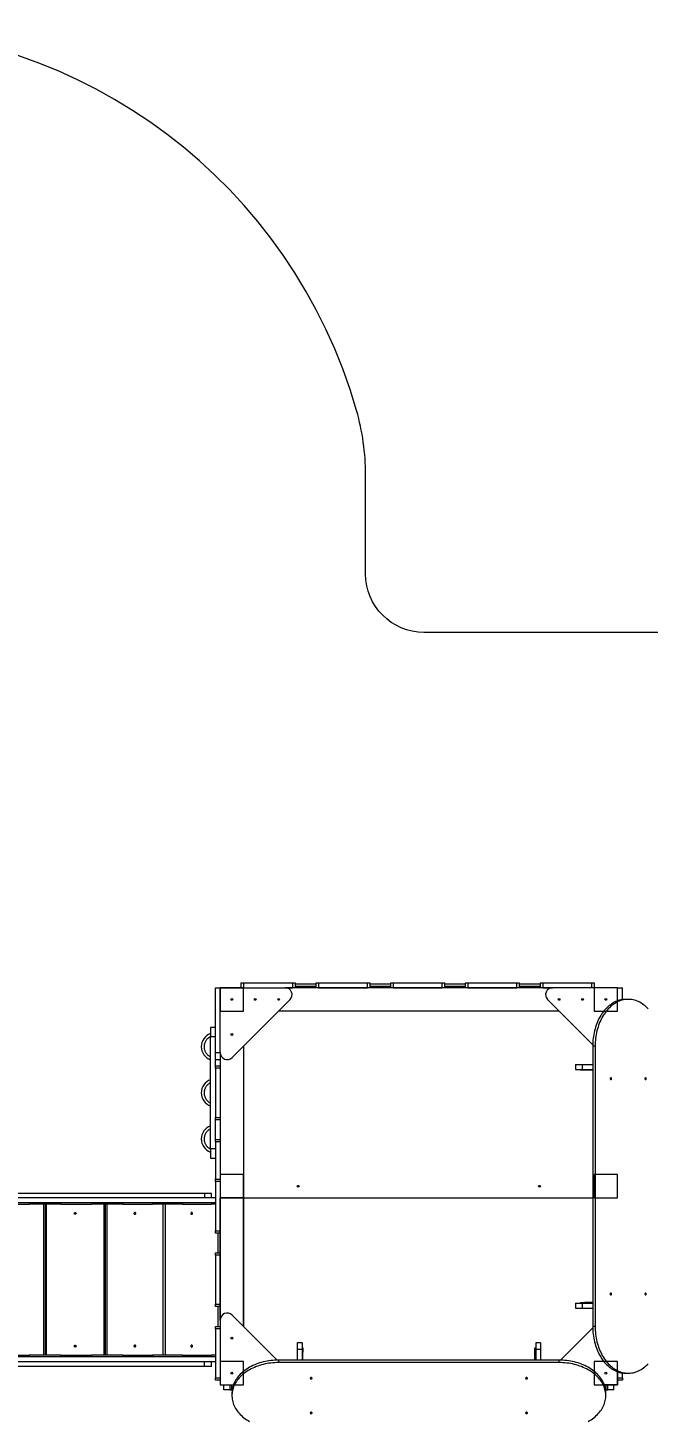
# Model space of a CAD drawing. Header units: millimetres. Extents: x -7720 to 6073, y -7402 to 5433.
# Drawn here: x -401 to 2254, y -530 to 5433 of the extents above; entities that cross this region are included whole.
import ezdxf

# ---------------------------------------------------------------- set-up
doc = ezdxf.new("R2010")
doc.units = ezdxf.units.MM
for name, color, linetype in [('DIKOM_ЗОНА', 80, 'Continuous'), ('DIKOM_ОБЪЕКТ', 7, 'Continuous'), ('DIKOM_РАЗМЕР_ЗОНА', 7, 'Continuous'), ('DIKOM_РАЗМЕР_ОБЪЕКТА', 7, 'Continuous')]:
    doc.layers.add(name, color=color, linetype=linetype)
doc.styles.add('style1', font='arial.ttf', dxfattribs={"width": 0.8})
doc.dimstyles.new('1-50', dxfattribs={"dimtxt": 300, "dimasz": 200, "dimexe": 100, "dimexo": 0, "dimgap": 100, "dimtad": 1, "dimtxsty": 'style1', "dimcen": 200, "dimclrd": 7, "dimclre": 7, "dimclrt": 7, "dimadec": 1, "dimazin": 2, "dimtfac": 1, "dimtmove": 0, "dimatfit": 2, "dimfxl": 0, "dimlwd": 25, "dimlwe": 18, "dimarcsym": 0})

# ---------------------------------------------------------------- blocks, each defined once
blk = doc.blocks.new('*D0')
at = {"layer": 'Defpoints', "color": 0, "transparency": 16777216}
for p in [(-1165, 3934.1), (-6387.8, -4153.4), (1392.5, -4153.4)]:
    blk.add_point(p, dxfattribs=at)
at = {"layer": 'DIKOM_РАЗМЕР_ОБЪЕКТА', "color": 7, "lineweight": 18, "transparency": 16777216}
for p, q in [((-1165, 3934.1), (-6487.8, 3934.1)), ((1392.5, -4153.4), (-6487.8, -4153.4))]:
    blk.add_line(p, q, dxfattribs=at)
at = {"layer": 'DIKOM_РАЗМЕР_ОБЪЕКТА', "color": 7, "lineweight": 25, "transparency": 16777216}
blk.add_line((-6387.8, 3734.1), (-6387.8, -3953.4), dxfattribs=at)
at = {"layer": 'DIKOM_РАЗМЕР_ОБЪЕКТА', "color": 7, "transparency": 16777216}
for points in [[(-6421.2, 3734.1), (-6354.5, 3734.1), (-6387.8, 3934.1)], [(-6421.2, -3953.4), (-6354.5, -3953.4), (-6387.8, -4153.4)]]:
    blk.add_solid(points, dxfattribs=at)
at = {"layer": 'DIKOM_РАЗМЕР_ОБЪЕКТА', "color": 7, "transparency": 16777216, "insert": (-6641, -109.6), "char_height": 300, "attachment_point": 5, "rotation": 90, "style": 'style1'}
blk.add_mtext('8100', dxfattribs=at)
blk = doc.blocks.new('*D1')
at = {"layer": 'Defpoints', "color": 0, "transparency": 16777216}
for p in [(-3938.7, 77.3), (4572.7, -275.2), (4572.7, -6577.9)]:
    blk.add_point(p, dxfattribs=at)
at = {"layer": 'DIKOM_РАЗМЕР_ОБЪЕКТА', "color": 7, "lineweight": 18, "transparency": 16777216}
for p, q in [((-3938.7, 77.3), (-3938.7, -6677.9)), ((4572.7, -275.2), (4572.7, -6677.9))]:
    blk.add_line(p, q, dxfattribs=at)
at = {"layer": 'DIKOM_РАЗМЕР_ОБЪЕКТА', "color": 7, "lineweight": 25, "transparency": 16777216}
blk.add_line((-3738.7, -6577.9), (4372.7, -6577.9), dxfattribs=at)
at = {"layer": 'DIKOM_РАЗМЕР_ОБЪЕКТА', "color": 7, "transparency": 16777216}
for points in [[(-3738.7, -6544.6), (-3738.7, -6611.2), (-3938.7, -6577.9)], [(4372.7, -6544.6), (4372.7, -6611.2), (4572.7, -6577.9)]]:
    blk.add_solid(points, dxfattribs=at)
at = {"layer": 'DIKOM_РАЗМЕР_ОБЪЕКТА', "color": 7, "transparency": 16777216, "insert": (317, -6324.7), "char_height": 300, "attachment_point": 5, "style": 'style1'}
blk.add_mtext('8500', dxfattribs=at)
blk = doc.blocks.new('*D2')
at = {"layer": 'Defpoints', "color": 0, "transparency": 16777216}
for p in [(-2365.2, 5433), (-7269.6, -6016.1), (1801, -6016.1)]:
    blk.add_point(p, dxfattribs=at)
at = {"layer": 'DIKOM_РАЗМЕР_ЗОНА', "color": 7, "lineweight": 18, "transparency": 16777216}
for p, q in [((-2365.2, 5433), (-7369.6, 5433)), ((1801, -6016.1), (-7369.6, -6016.1))]:
    blk.add_line(p, q, dxfattribs=at)
at = {"layer": 'DIKOM_РАЗМЕР_ЗОНА', "color": 7, "lineweight": 25, "transparency": 16777216}
blk.add_line((-7269.6, 5233), (-7269.6, -5816.1), dxfattribs=at)
at = {"layer": 'DIKOM_РАЗМЕР_ЗОНА', "color": 7, "transparency": 16777216}
for points in [[(-7302.9, 5233), (-7236.2, 5233), (-7269.6, 5433)], [(-7302.9, -5816.1), (-7236.2, -5816.1), (-7269.6, -6016.1)]]:
    blk.add_solid(points, dxfattribs=at)
at = {"layer": 'DIKOM_РАЗМЕР_ЗОНА', "color": 7, "transparency": 16777216, "insert": (-7522.7, -291.5), "char_height": 300, "attachment_point": 5, "rotation": 90, "style": 'style1'}
blk.add_mtext('11500', dxfattribs=at)
blk = doc.blocks.new('*D3')
at = {"layer": 'Defpoints', "color": 0, "transparency": 16777216}
for p in [(-5938.7, -432.4), (6072.7, -1006.9), (6072.7, -7302.4)]:
    blk.add_point(p, dxfattribs=at)
at = {"layer": 'DIKOM_РАЗМЕР_ЗОНА', "color": 7, "lineweight": 18, "transparency": 16777216}
for p, q in [((-5938.7, -432.4), (-5938.7, -7402.4)), ((6072.7, -1006.9), (6072.7, -7402.4))]:
    blk.add_line(p, q, dxfattribs=at)
at = {"layer": 'DIKOM_РАЗМЕР_ЗОНА', "color": 7, "lineweight": 25, "transparency": 16777216}
blk.add_line((-5738.7, -7302.4), (5872.7, -7302.4), dxfattribs=at)
at = {"layer": 'DIKOM_РАЗМЕР_ЗОНА', "color": 7, "transparency": 16777216}
for points in [[(-5738.7, -7269.1), (-5738.7, -7335.8), (-5938.7, -7302.4)], [(5872.7, -7269.1), (5872.7, -7335.8), (6072.7, -7302.4)]]:
    blk.add_solid(points, dxfattribs=at)
at = {"layer": 'DIKOM_РАЗМЕР_ЗОНА', "color": 7, "transparency": 16777216, "insert": (67, -7049.3), "char_height": 300, "attachment_point": 5, "style": 'style1'}
blk.add_mtext('12000', dxfattribs=at)

msp = doc.modelspace()

# ---------------------------------------------------------------- linework, layer by layer
at = {"layer": 'DIKOM_ЗОНА', "color": 3, "lineweight": 15}
msp.add_lwpolyline([(-1529.395, -3111.691), (1082.178, -5723.265, 0.42106898), (2512.708, -5706.563), (5657.811, -2411.052, 0.19285113), (6072.676, -1375.444), (6072.676, 424.789, 0.41421356), (4572.676, 1924.789), (3708.836, 1924.789, -0.35251309), (3464.6, 2121.416, 0.35251309), (2564.834, 2845.789), (1294.788, 2845.789, -0.41421356), (1044.788, 3095.789), (1044.788, 3520.43, 0.06968355), (1006.316, 3795.137, 0.33486452), (-1165.044, 5433.022)], format="xyb", dxfattribs=at)
at = {"layer": 'DIKOM_ОБЪЕКТ', "color": 7, "linetype": 'Continuous', "lineweight": 15}
for p, q in [((401.848, 1047.216), (401.848, 1324.789)), ((401.848, 1324.789), (422.848, 1324.789)), ((422.848, 1047.216), (422.848, 1324.789)), ((422.848, 1324.789), (700.422, 1324.789)), ((422.848, 1324.789), (422.848, 1224.789)), ((522.848, 1324.789), (422.848, 1324.789)), ((512.848, 1324.789), (512.848, 1345.789)), ((512.848, 1345.789), (522.848, 1345.789)), ((522.848, 1345.789), (522.848, 1324.789)), ((522.848, 1345.789), (732.848, 1345.789)), ((522.848, 1224.789), (522.848, 1324.789)), ((700.422, 1324.789), (732.848, 1324.789)), ((1845.275, 1324.789), (700.422, 1324.789)), ((732.848, 1324.789), (732.848, 1345.789)), ((732.848, 1345.789), (742.848, 1345.789)), ((742.848, 1345.789), (742.848, 1324.789)), ((742.848, 1341.369), (832.848, 1341.369)), ((832.848, 1329.419), (742.848, 1329.419)), ((742.848, 1325.032), (832.848, 1325.032)), ((832.848, 1324.789), (832.848, 1345.789)), ((832.848, 1345.789), (842.848, 1345.789)), ((842.848, 1345.789), (842.848, 1324.789)), ((842.848, 1345.789), (1052.848, 1345.789)), ((842.848, 1324.789), (1052.848, 1324.789)), ((1052.848, 1324.789), (1052.848, 1345.789)), ((1052.848, 1345.789), (1062.848, 1345.789)), ((1062.848, 1345.789), (1062.848, 1324.789)), ((1062.848, 1341.369), (1152.848, 1341.369)), ((1152.848, 1329.419), (1062.848, 1329.419)), ((1062.848, 1325.032), (1152.848, 1325.032)), ((1152.848, 1324.789), (1152.848, 1345.789)), ((1152.848, 1345.789), (1162.848, 1345.789)), ((1162.848, 1345.789), (1162.848, 1324.789)), ((1162.848, 1345.789), (1372.848, 1345.789)), ((1162.848, 1324.789), (1372.848, 1324.789)), ((1372.848, 1324.789), (1372.848, 1345.789)), ((1372.848, 1345.789), (1382.848, 1345.789)), ((1382.848, 1345.789), (1382.848, 1324.789)), ((1382.848, 1341.369), (1472.848, 1341.369)), ((1472.848, 1329.419), (1382.848, 1329.419)), ((1382.848, 1325.032), (1472.848, 1325.032)), ((1472.848, 1324.789), (1472.848, 1345.789)), ((1472.848, 1345.789), (1482.848, 1345.789)), ((1482.848, 1345.789), (1482.848, 1324.789)), ((1482.848, 1345.789), (1692.848, 1345.789)), ((1482.848, 1324.789), (1692.848, 1324.789)), ((1692.848, 1324.789), (1692.848, 1345.789)), ((1692.848, 1345.789), (1702.848, 1345.789)), ((1702.848, 1345.789), (1702.848, 1324.789)), ((1702.848, 1341.369), (1792.848, 1341.369)), ((1792.848, 1329.419), (1702.848, 1329.419)), ((1702.848, 1325.032), (1792.848, 1325.032)), ((1792.848, 1324.789), (1792.848, 1345.789)), ((1792.848, 1345.789), (1802.848, 1345.789)), ((1802.848, 1345.789), (1802.848, 1324.789)), ((1802.848, 1345.789), (2012.848, 1345.789)), ((1802.848, 1324.789), (1845.275, 1324.789)), ((2122.848, 1324.789), (1845.275, 1324.789)), ((2012.848, 1324.789), (2012.848, 1345.789)), ((2012.848, 1345.789), (2022.848, 1345.789)), ((2022.848, 1345.789), (2022.848, 1324.789)), ((2122.848, 1324.789), (2022.848, 1324.789)), ((2022.848, 1324.789), (2022.848, 1224.789)), ((2122.848, 1268.439), (2122.848, 1324.789)), ((2122.848, 1324.789), (2143.848, 1324.789)), ((2122.848, 1224.789), (2122.848, 1324.789)), ((2143.848, 1273.756), (2143.848, 1324.789)), ((721.635, 1273.576), (474.061, 1026.003)), ((1824.061, 1273.576), (2016.846, 1080.792)), ((2168.81, 1274.789), (2158.203, 1274.789)), ((422.848, 1224.789), (522.848, 1224.789)), ((1872.848, 1224.789), (672.848, 1224.789)), ((2022.848, 1224.789), (2122.848, 1224.789)), ((401.848, 1154.789), (380.848, 1154.789)), ((380.848, 1154.789), (380.848, 1114.79)), ((401.848, 1154.789), (389.848, 1154.789)), ((401.848, 1114.79), (380.848, 1114.79)), ((380.848, 634.789), (380.848, 1114.79)), ((522.848, 1074.789), (522.848, -125.211)), ((2027.389, 1074.789), (2016.782, 1074.789)), ((2016.782, 1074.789), (2016.782, -125.211)), ((2027.389, 1074.789), (2027.389, -125.211)), ((401.848, 1047.216), (422.848, 1047.216)), ((401.848, 1017.216), (401.848, 1047.216)), ((401.848, 1017.216), (422.848, 1017.216)), ((401.848, 989.79), (401.848, 1017.216)), ((422.848, 1047.216), (422.848, -97.637)), ((401.848, 979.789), (401.848, 989.79)), ((401.848, 989.79), (422.848, 989.79)), ((422.848, 979.789), (401.848, 979.789)), ((401.848, 979.789), (401.848, 769.789)), ((1942.848, 995.789), (1942.848, 974.789)), ((1942.848, 995.789), (1972.137, 995.789)), ((1942.848, 974.789), (1972.137, 974.789)), ((1964.848, 971.79), (1964.848, 974.789)), ((1982.848, 971.79), (1964.848, 971.79)), ((1972.137, 995.789), (1972.137, 974.789)), ((1972.137, 995.789), (2016.782, 995.789)), ((1972.137, 974.789), (2016.782, 974.789)), ((1982.848, 974.789), (1982.848, 971.79)), ((2016.782, 971.79), (1982.848, 971.79)), ((401.848, 769.789), (422.848, 769.789)), ((401.848, 759.79), (401.848, 769.789)), ((401.848, 674.789), (401.848, 759.79)), ((422.848, 759.79), (401.848, 759.79)), ((401.848, 664.789), (401.848, 674.789)), ((401.848, 674.789), (422.848, 674.789)), ((422.848, 664.789), (401.848, 664.789)), ((401.848, 664.789), (401.848, 504.789)), ((401.848, 634.789), (380.848, 634.789)), ((380.848, 634.789), (380.848, 594.789)), ((380.848, 594.789), (401.848, 594.789)), ((389.848, 594.789), (401.848, 594.789)), ((401.848, 504.789), (422.848, 504.789)), ((401.848, 494.789), (401.848, 504.789)), ((401.848, 494.789), (401.848, 284.789)), ((422.848, 494.789), (401.848, 494.789)), ((422.848, 524.789), (422.848, 424.789)), ((522.848, 524.789), (422.848, 524.789)), ((422.848, 494.789), (422.848, 284.789)), ((522.848, 424.789), (522.848, 524.789)), ((2122.848, 524.789), (2022.848, 524.789)), ((2022.848, 524.789), (2022.848, 424.789)), ((2122.848, 424.789), (2122.848, 524.789)), ((401.848, 424.789), (-1056.152, 424.789)), ((-1009.138, 445.789), (354.834, 445.789)), ((354.834, 445.789), (354.834, 424.789)), ((354.834, 445.789), (385.003, 445.789)), ((385.003, 424.789), (385.003, 445.789)), ((422.848, -97.637), (422.848, 424.789)), ((522.848, 424.789), (422.848, 424.789)), ((422.848, 424.789), (522.848, 424.789)), ((522.848, -125.211), (522.848, 424.789)), ((522.848, 424.789), (2016.782, 424.789)), ((2022.848, 424.789), (2122.848, 424.789)), ((401.848, 403.789), (-1056.152, 403.789)), ((-526.503, 397.789), (-395.69, 397.789)), ((-395.69, 403.789), (-395.69, 397.789)), ((-259.112, 397.789), (-395.69, 397.789)), ((-332.524, -248.211), (-332.524, 397.789)), ((-330.121, -248.211), (-330.121, 397.789)), ((-324.695, 397.789), (-324.695, -248.211)), ((-322.323, 397.789), (-322.323, -248.211)), ((-259.112, 403.789), (-259.112, 397.789)), ((-259.112, 397.789), (-128.295, 397.789)), ((-128.295, 403.789), (-128.295, 397.789)), ((6.151, 397.789), (-128.295, 397.789)), ((-73.289, -248.211), (-73.289, 397.789)), ((-70.339, 397.789), (-70.339, -248.211)), ((-63.265, 397.789), (-63.265, -248.211)), ((6.151, 403.789), (6.151, 397.789)), ((6.151, 397.789), (132.879, 397.789)), ((132.879, 403.789), (132.879, 397.789)), ((260.986, 397.789), (132.879, 397.789)), ((178.003, -248.211), (178.003, 397.789)), ((187.537, 397.789), (187.537, -248.211)), ((260.986, 403.789), (260.986, 397.789)), ((260.986, 397.789), (384.909, 397.789)), ((384.909, 403.789), (384.909, 397.789)), ((401.848, 397.789), (384.909, 397.789)), ((401.848, 284.789), (422.848, 284.789)), ((401.848, 274.789), (401.848, 284.789)), ((422.848, 274.789), (401.848, 274.789)), ((413.491, 189.789), (413.491, 274.789)), ((401.848, 189.789), (422.848, 189.789)), ((401.848, 179.789), (401.848, 189.789)), ((422.848, 179.789), (401.848, 179.789)), ((401.848, 179.789), (401.848, -30.211)), ((422.848, 179.789), (422.848, -30.211)), ((401.848, -30.211), (422.848, -30.211)), ((401.848, -40.211), (401.848, -30.211)), ((422.848, -40.211), (401.848, -40.211)), ((413.491, -125.211), (413.491, -40.211)), ((1942.848, -25.211), (1942.848, -46.211)), ((1942.848, -25.211), (1972.137, -25.211)), ((1942.848, -46.211), (1972.137, -46.211)), ((1964.848, -22.211), (1964.848, -25.211)), ((1964.848, -22.211), (1982.848, -22.211)), ((1972.137, -25.211), (1972.137, -46.211)), ((1972.137, -25.211), (2016.782, -25.211)), ((1972.137, -46.211), (2016.782, -46.211)), ((1982.848, -22.211), (1982.848, -25.211)), ((2016.782, -22.211), (1982.848, -22.211)), ((422.848, -97.637), (422.848, -375.211)), ((666.846, -269.208), (474.061, -76.424)), ((401.848, -125.211), (422.848, -125.211)), ((401.848, -135.211), (401.848, -125.211)), ((401.848, -135.211), (401.848, -345.211)), ((422.848, -135.211), (401.848, -135.211)), ((1878.85, -269.208), (2016.846, -131.213)), ((2027.389, -125.211), (2016.782, -125.211)), ((772.848, -195.211), (751.848, -195.211)), ((751.848, -195.211), (751.848, -224.5)), ((772.848, -224.5), (751.848, -224.5)), ((751.848, -224.5), (751.848, -269.145)), ((772.848, -195.211), (772.848, -224.5)), ((775.848, -217.211), (772.848, -217.211)), ((772.848, -224.5), (772.848, -269.145)), ((775.848, -235.211), (772.848, -235.211)), ((775.848, -217.211), (775.848, -235.211)), ((775.848, -269.145), (775.848, -235.211)), ((1769.848, -235.211), (1769.848, -217.211)), ((1769.848, -217.211), (1772.848, -217.211)), ((1772.848, -235.211), (1769.848, -235.211)), ((1769.848, -269.145), (1769.848, -235.211)), ((1793.848, -195.211), (1772.848, -195.211)), ((1772.848, -195.211), (1772.848, -224.5)), ((1793.848, -224.5), (1772.848, -224.5)), ((1772.848, -224.5), (1772.848, -269.145)), ((1793.848, -195.211), (1793.848, -224.5)), ((1793.848, -224.5), (1793.848, -269.145)), ((-1056.152, -254.211), (401.848, -254.211)), ((-1056.152, -275.211), (401.848, -275.211)), ((354.834, -296.211), (-1009.138, -296.211)), ((-526.503, -248.211), (-395.69, -248.211)), ((-259.112, -248.211), (-395.69, -248.211)), ((-395.69, -248.211), (-395.69, -254.211)), ((-259.112, -248.211), (-128.295, -248.211)), ((-259.112, -248.211), (-259.112, -254.211)), ((6.151, -248.211), (-128.295, -248.211)), ((-128.295, -248.211), (-128.295, -254.211)), ((6.151, -248.211), (132.879, -248.211)), ((6.151, -248.211), (6.151, -254.211)), ((260.986, -248.211), (132.879, -248.211)), ((132.879, -248.211), (132.879, -254.211)), ((260.986, -248.211), (384.909, -248.211)), ((260.986, -248.211), (260.986, -254.211)), ((354.834, -296.211), (354.834, -275.211)), ((385.003, -296.211), (354.834, -296.211)), ((401.848, -248.211), (384.909, -248.211)), ((384.909, -248.211), (384.909, -254.211)), ((385.003, -296.211), (385.003, -275.211)), ((422.848, -275.211), (422.848, -375.211)), ((522.848, -275.211), (422.848, -275.211)), ((522.848, -375.211), (522.848, -275.211)), ((672.848, -279.751), (672.848, -269.145)), ((1872.848, -269.145), (672.848, -269.145)), ((1872.848, -279.751), (672.848, -279.751)), ((1872.848, -279.751), (1872.848, -269.145)), ((2122.848, -275.211), (2022.848, -275.211)), ((2022.848, -275.211), (2022.848, -375.211)), ((2122.848, -375.211), (2122.848, -275.211)), ((401.848, -345.211), (422.848, -345.211)), ((401.848, -355.211), (401.848, -345.211)), ((422.848, -355.211), (401.848, -355.211)), ((2122.848, -318.86), (2122.848, -375.211)), ((2122.848, -345.211), (2143.848, -345.211)), ((2143.848, -355.211), (2122.848, -355.211)), ((2143.848, -345.211), (2143.848, -324.177)), ((2143.848, -345.211), (2143.848, -355.211)), ((2158.203, -325.211), (2168.81, -325.211)), ((422.848, -375.211), (479.199, -375.211)), ((422.848, -375.211), (522.848, -375.211)), ((438.848, -396.211), (438.848, -375.211)), ((464.748, -396.211), (438.848, -396.211)), ((464.748, -396.211), (464.748, -375.211)), ((464.748, -396.211), (471.81, -396.211)), ((471.81, -396.211), (471.81, -375.211)), ((471.81, -396.211), (473.881, -396.211)), ((472.848, -410.566), (472.848, -421.172)), ((2022.848, -375.211), (2122.848, -375.211)), ((2122.848, -375.211), (2066.497, -375.211)), ((2073.886, -396.211), (2071.815, -396.211)), ((2072.848, -421.172), (2072.848, -410.566)), ((2073.886, -396.211), (2073.886, -375.211)), ((2073.886, -396.211), (2080.948, -396.211)), ((2080.948, -396.211), (2080.948, -375.211)), ((2106.848, -396.211), (2080.948, -396.211)), ((2106.848, -396.211), (2106.848, -375.211))]:
    msp.add_line(p, q, dxfattribs=at)
at = {"layer": 'DIKOM_ОБЪЕКТ', "color": 7, "linetype": 'Continuous', "lineweight": 15, "flags": 128}
for points in [[(2158.203, 1274.789), (2155.242, 1274.746), (2149.324, 1274.395), (2143.421, 1273.694), (2137.544, 1272.644), (2131.704, 1271.247), (2125.91, 1269.505), (2120.172, 1267.422), (2114.502, 1265.001), (2108.908, 1262.246), (2103.401, 1259.162), (2097.989, 1255.755), (2092.684, 1252.03), (2087.493, 1247.995), (2082.426, 1243.655), (2077.492, 1239.019), (2072.7, 1234.095), (2068.058, 1228.892), (2063.574, 1223.418), (2059.256, 1217.684), (2055.112, 1211.699), (2051.148, 1205.474), (2047.373, 1199.019), (2043.791, 1192.346), (2040.411, 1185.468), (2037.237, 1178.395), (2034.275, 1171.14), (2031.531, 1163.716), (2029.009, 1156.137), (2026.713, 1148.414), (2024.649, 1140.563), (2022.818, 1132.596), (2021.225, 1124.527), (2019.873, 1116.372), (2018.763, 1108.143), (2017.897, 1099.856), (2017.278, 1091.525), (2016.906, 1083.165), (2016.782, 1074.789)], [(2254.313, 1234.095), (2249.521, 1239.019), (2244.587, 1243.655), (2239.521, 1247.995), (2234.33, 1252.03), (2229.024, 1255.755), (2223.613, 1259.162), (2218.106, 1262.246), (2212.512, 1265.001), (2206.841, 1267.422), (2201.104, 1269.505), (2195.31, 1271.247), (2189.469, 1272.644), (2183.593, 1273.694), (2177.69, 1274.395), (2171.772, 1274.746), (2165.848, 1274.746), (2159.93, 1274.395), (2154.028, 1273.694), (2148.151, 1272.644), (2142.31, 1271.247), (2136.516, 1269.505), (2130.779, 1267.422), (2125.108, 1265.001), (2119.515, 1262.246), (2114.007, 1259.162), (2108.596, 1255.755), (2103.29, 1252.03), (2098.099, 1247.995), (2093.033, 1243.655), (2088.099, 1239.019), (2083.307, 1234.095), (2078.665, 1228.892), (2074.181, 1223.418), (2069.863, 1217.684), (2065.718, 1211.699), (2061.755, 1205.474), (2057.979, 1199.019), (2054.398, 1192.346), (2051.017, 1185.468), (2047.843, 1178.395), (2044.882, 1171.14), (2042.137, 1163.716), (2039.615, 1156.137), (2037.32, 1148.414), (2035.255, 1140.563), (2033.425, 1132.596), (2031.832, 1124.527), (2030.479, 1116.372), (2029.369, 1108.143), (2028.504, 1099.856), (2027.885, 1091.525), (2027.513, 1083.165), (2027.389, 1074.789)], [(2091.735, 935.79), (2091.861, 934.61), (2092.227, 933.536), (2092.8, 932.662), (2093.531, 932.066), (2094.352, 931.801), (2095.193, 931.89), (2095.978, 932.325), (2096.637, 933.069), (2097.112, 934.054), (2097.361, 935.193), (2097.361, 936.386), (2097.112, 937.525), (2096.637, 938.51), (2095.978, 939.254), (2095.193, 939.689), (2094.352, 939.778), (2093.531, 939.513), (2092.8, 938.917), (2092.227, 938.043), (2091.861, 936.968), (2091.735, 935.79)], [(2240.228, 935.79), (2240.354, 934.61), (2240.719, 933.536), (2241.293, 932.662), (2242.023, 932.066), (2242.845, 931.801), (2243.686, 931.89), (2244.471, 932.325), (2245.13, 933.069), (2245.605, 934.054), (2245.853, 935.193), (2245.853, 936.386), (2245.605, 937.525), (2245.13, 938.51), (2244.471, 939.254), (2243.686, 939.689), (2242.845, 939.778), (2242.023, 939.513), (2241.293, 938.917), (2240.719, 938.043), (2240.354, 936.968), (2240.228, 935.79)], [(57.369, 362.789), (56.231, 362.612), (55.194, 362.094), (54.351, 361.283), (53.776, 360.251), (53.52, 359.088), (53.606, 357.899), (54.026, 356.789), (54.743, 355.857), (55.694, 355.186), (56.794, 354.834), (57.944, 354.834), (59.044, 355.186), (59.995, 355.857), (60.712, 356.789), (61.133, 357.899), (61.219, 359.088), (60.962, 360.251), (60.387, 361.283), (59.544, 362.094), (58.507, 362.612), (57.369, 362.789)], [(300.514, 362.789), (299.449, 362.612), (298.478, 362.094), (297.688, 361.283), (297.149, 360.251), (296.909, 359.088), (296.99, 357.899), (297.383, 356.789), (298.055, 355.857), (298.946, 355.186), (299.975, 354.834), (301.053, 354.834), (302.083, 355.186), (302.973, 355.857), (303.645, 356.789), (304.039, 357.899), (304.119, 359.088), (303.88, 360.251), (303.341, 361.283), (302.551, 362.094), (301.58, 362.612), (300.514, 362.789)], [(2091.735, 13.789), (2091.861, 12.61), (2092.227, 11.536), (2092.8, 10.662), (2093.531, 10.066), (2094.352, 9.801), (2095.193, 9.89), (2095.978, 10.325), (2096.637, 11.069), (2097.112, 12.054), (2097.361, 13.193), (2097.361, 14.386), (2097.112, 15.525), (2096.637, 16.51), (2095.978, 17.254), (2095.193, 17.689), (2094.352, 17.778), (2093.531, 17.513), (2092.8, 16.917), (2092.227, 16.043), (2091.861, 14.968), (2091.735, 13.789)], [(2240.228, 13.789), (2240.354, 12.61), (2240.719, 11.536), (2241.293, 10.662), (2242.023, 10.066), (2242.845, 9.801), (2243.686, 9.89), (2244.471, 10.325), (2245.13, 11.069), (2245.605, 12.054), (2245.853, 13.193), (2245.853, 14.386), (2245.605, 15.525), (2245.13, 16.51), (2244.471, 17.254), (2243.686, 17.689), (2242.845, 17.778), (2242.023, 17.513), (2241.293, 16.917), (2240.719, 16.043), (2240.354, 14.968), (2240.228, 13.789)], [(2016.782, -125.211), (2016.906, -133.586), (2017.278, -141.946), (2017.897, -150.277), (2018.763, -158.564), (2019.873, -166.793), (2021.225, -174.949), (2022.818, -183.017), (2024.649, -190.984), (2026.713, -198.835), (2029.009, -206.558), (2031.531, -214.138), (2034.275, -221.561), (2037.237, -228.816), (2040.411, -235.889), (2043.791, -242.768), (2047.373, -249.44), (2051.148, -255.895), (2055.112, -262.12), (2059.256, -268.105), (2063.574, -273.839), (2068.058, -279.313), (2072.7, -284.517), (2077.492, -289.44), (2082.426, -294.076), (2087.493, -298.416), (2092.684, -302.451), (2097.989, -306.176), (2103.401, -309.583), (2108.908, -312.667), (2114.502, -315.422), (2120.172, -317.843), (2125.91, -319.926), (2131.704, -321.668), (2137.544, -323.065), (2143.421, -324.115), (2149.324, -324.816), (2155.242, -325.167), (2158.203, -325.211)], [(2027.389, -125.211), (2027.513, -133.586), (2027.885, -141.946), (2028.504, -150.277), (2029.369, -158.564), (2030.479, -166.793), (2031.832, -174.949), (2033.425, -183.017), (2035.255, -190.984), (2037.32, -198.835), (2039.615, -206.558), (2042.137, -214.138), (2044.882, -221.561), (2047.843, -228.816), (2051.017, -235.889), (2054.398, -242.768), (2057.979, -249.44), (2061.755, -255.895), (2065.718, -262.12), (2069.863, -268.105), (2074.181, -273.839), (2078.665, -279.313), (2083.307, -284.517), (2088.099, -289.44), (2093.033, -294.076), (2098.099, -298.416), (2103.29, -302.451), (2108.596, -306.176), (2114.007, -309.583), (2119.515, -312.667), (2125.108, -315.422), (2130.779, -317.843), (2136.516, -319.926), (2142.31, -321.668), (2148.151, -323.065), (2154.028, -324.115), (2159.93, -324.816), (2165.848, -325.167), (2171.772, -325.167), (2177.69, -324.816), (2183.593, -324.115), (2189.469, -323.065), (2195.31, -321.668), (2201.104, -319.926), (2206.841, -317.843), (2212.512, -315.422), (2218.106, -312.667), (2223.613, -309.583), (2229.024, -306.176), (2234.33, -302.451), (2239.521, -298.416), (2244.587, -294.076), (2249.521, -289.44), (2254.313, -284.517)], [(57.369, -205.211), (56.231, -205.388), (55.194, -205.906), (54.351, -206.717), (53.776, -207.749), (53.52, -208.912), (53.606, -210.101), (54.026, -211.211), (54.743, -212.143), (55.694, -212.814), (56.794, -213.166), (57.944, -213.166), (59.044, -212.814), (59.995, -212.143), (60.712, -211.211), (61.133, -210.101), (61.219, -208.912), (60.962, -207.749), (60.387, -206.717), (59.544, -205.906), (58.507, -205.388), (57.369, -205.211)], [(300.514, -205.211), (299.449, -205.388), (298.478, -205.906), (297.688, -206.717), (297.149, -207.749), (296.909, -208.912), (296.99, -210.101), (297.383, -211.211), (298.055, -212.143), (298.946, -212.814), (299.975, -213.166), (301.053, -213.166), (302.083, -212.814), (302.973, -212.143), (303.645, -211.211), (304.039, -210.101), (304.119, -208.912), (303.88, -207.749), (303.341, -206.717), (302.551, -205.906), (301.58, -205.388), (300.514, -205.211)], [(672.848, -269.145), (664.473, -269.269), (656.113, -269.64), (647.782, -270.26), (639.494, -271.125), (631.266, -272.235), (623.11, -273.588), (615.042, -275.18), (607.075, -277.011), (599.223, -279.076), (591.501, -281.371), (583.921, -283.893), (576.497, -286.637), (569.243, -289.599), (562.17, -292.773), (555.291, -296.154), (548.619, -299.735), (542.164, -303.511), (535.939, -307.474), (529.954, -311.619), (524.219, -315.937), (518.745, -320.421), (513.542, -325.063), (508.618, -329.855), (503.983, -334.789), (499.643, -339.855), (495.607, -345.046), (491.883, -350.352), (488.476, -355.763), (485.392, -361.27), (482.637, -366.864), (480.216, -372.535), (478.132, -378.272), (476.391, -384.066), (474.994, -389.907), (473.944, -395.783), (473.243, -401.686), (472.892, -407.604), (472.848, -410.566)], [(672.848, -279.751), (664.473, -279.875), (656.113, -280.247), (647.782, -280.866), (639.494, -281.732), (631.266, -282.842), (623.11, -284.194), (615.042, -285.787), (607.075, -287.617), (599.223, -289.682), (591.501, -291.978), (583.921, -294.5), (576.497, -297.244), (569.243, -300.206), (562.17, -303.38), (555.291, -306.76), (548.619, -310.341), (542.164, -314.117), (535.939, -318.081), (529.954, -322.225), (524.219, -326.543), (518.745, -331.027), (513.542, -335.669), (508.618, -340.461), (503.983, -345.395), (499.643, -350.462), (495.607, -355.653), (491.883, -360.958), (488.476, -366.369), (485.392, -371.877), (482.637, -377.471), (480.216, -383.141), (478.132, -388.879), (476.391, -394.673), (474.994, -400.513), (473.944, -406.39), (473.243, -412.293), (472.892, -418.211), (472.892, -424.134), (473.243, -430.052), (473.944, -435.955), (474.994, -441.832), (476.391, -447.672), (478.132, -453.466), (480.216, -459.203), (482.637, -464.874), (485.392, -470.468), (488.476, -475.975), (491.883, -481.387), (495.607, -486.692), (499.643, -491.883), (503.983, -496.95), (508.618, -501.884), (513.542, -506.676), (518.745, -511.318), (524.219, -515.802), (529.954, -520.12), (535.939, -524.264), (542.164, -528.228), (548.619, -532.003)], [(2072.848, -410.566), (2072.804, -407.604), (2072.453, -401.686), (2071.753, -395.783), (2070.703, -389.907), (2069.306, -384.066), (2067.564, -378.272), (2065.481, -372.535), (2063.059, -366.864), (2060.304, -361.27), (2057.221, -355.763), (2053.814, -350.352), (2050.089, -345.046), (2046.053, -339.855), (2041.714, -334.789), (2037.078, -329.855), (2032.154, -325.063), (2026.951, -320.421), (2021.477, -315.937), (2015.743, -311.619), (2009.758, -307.474), (2003.532, -303.511), (1997.078, -299.735), (1990.405, -296.154), (1983.526, -292.773), (1976.454, -289.599), (1969.199, -286.637), (1961.775, -283.893), (1954.195, -281.371), (1946.473, -279.076), (1938.621, -277.011), (1930.654, -275.18), (1922.586, -273.588), (1914.43, -272.235), (1906.202, -271.125), (1897.915, -270.26), (1889.584, -269.64), (1881.223, -269.269), (1872.848, -269.145)], [(1997.078, -532.003), (2003.532, -528.228), (2009.758, -524.264), (2015.743, -520.12), (2021.477, -515.802), (2026.951, -511.318), (2032.154, -506.676), (2037.078, -501.884), (2041.714, -496.95), (2046.053, -491.883), (2050.089, -486.692), (2053.814, -481.387), (2057.221, -475.975), (2060.304, -470.468), (2063.059, -464.874), (2065.481, -459.203), (2067.564, -453.466), (2069.306, -447.672), (2070.703, -441.832), (2071.753, -435.955), (2072.453, -430.052), (2072.804, -424.134), (2072.804, -418.211), (2072.453, -412.293), (2071.753, -406.39), (2070.703, -400.513), (2069.306, -394.673), (2067.564, -388.879), (2065.481, -383.141), (2063.059, -377.471), (2060.304, -371.877), (2057.221, -366.369), (2053.814, -360.958), (2050.089, -355.653), (2046.053, -350.462), (2041.714, -345.395), (2037.078, -340.461), (2032.154, -335.669), (2026.951, -331.027), (2021.477, -326.543), (2015.743, -322.225), (2009.758, -318.081), (2003.532, -314.117), (1997.078, -310.341), (1990.405, -306.76), (1983.526, -303.38), (1976.454, -300.206), (1969.199, -297.244), (1961.775, -294.5), (1954.195, -291.978), (1946.473, -289.682), (1938.621, -287.617), (1930.654, -285.787), (1922.586, -284.194), (1914.43, -282.842), (1906.202, -281.732), (1897.915, -280.866), (1889.584, -280.247), (1881.223, -279.875), (1872.848, -279.751)], [(811.848, -344.098), (810.669, -344.223), (809.595, -344.589), (808.721, -345.163), (808.125, -345.893), (807.859, -346.715), (807.948, -347.556), (808.384, -348.34), (809.127, -349), (810.113, -349.475), (811.252, -349.723), (812.444, -349.723), (813.584, -349.475), (814.569, -349), (815.312, -348.34), (815.748, -347.556), (815.837, -346.715), (815.572, -345.893), (814.975, -345.163), (814.101, -344.589), (813.027, -344.223), (811.848, -344.098)], [(1733.848, -344.098), (1732.669, -344.223), (1731.595, -344.589), (1730.721, -345.163), (1730.125, -345.893), (1729.859, -346.715), (1729.948, -347.556), (1730.384, -348.34), (1731.127, -349), (1732.113, -349.475), (1733.252, -349.723), (1734.444, -349.723), (1735.584, -349.475), (1736.569, -349), (1737.312, -348.34), (1737.748, -347.556), (1737.837, -346.715), (1737.572, -345.893), (1736.976, -345.163), (1736.101, -344.589), (1735.027, -344.223), (1733.848, -344.098)], [(811.848, -492.59), (810.669, -492.716), (809.595, -493.082), (808.721, -493.655), (808.125, -494.385), (807.859, -495.207), (807.948, -496.048), (808.384, -496.833), (809.127, -497.492), (810.113, -497.967), (811.252, -498.216), (812.444, -498.216), (813.584, -497.967), (814.569, -497.492), (815.312, -496.833), (815.748, -496.048), (815.837, -495.207), (815.572, -494.385), (814.975, -493.655), (814.101, -493.082), (813.027, -492.716), (811.848, -492.59)], [(1733.848, -492.59), (1732.669, -492.716), (1731.595, -493.082), (1730.721, -493.655), (1730.125, -494.385), (1729.859, -495.207), (1729.948, -496.048), (1730.384, -496.833), (1731.127, -497.492), (1732.113, -497.967), (1733.252, -498.216), (1734.444, -498.216), (1735.584, -497.967), (1736.569, -497.492), (1737.312, -496.833), (1737.748, -496.048), (1737.837, -495.207), (1737.572, -494.385), (1736.976, -493.655), (1736.101, -493.082), (1735.027, -492.716), (1733.848, -492.59)]]:
    msp.add_lwpolyline(points, dxfattribs=at)
at = {"layer": 'DIKOM_ОБЪЕКТ', "color": 7, "linetype": 'Continuous', "lineweight": 15}
for centre, radius in [((472.848, 1274.789), 4), ((572.848, 1274.789), 4), ((672.848, 1274.789), 4), ((1872.848, 1274.789), 4), ((1972.848, 1274.789), 4), ((2072.848, 1274.789), 4), ((472.848, 1124.789), 4), ((756.579, 474.789), 4), ((1789.117, 474.789), 4), ((-197.809, 358.8), 3.989), ((472.848, -175.211), 4), ((-197.809, -209.2), 3.989), ((472.848, -325.211), 4), ((2072.848, -325.211), 4)]:
    msp.add_circle(centre, radius, dxfattribs=at)
for centre, radius, start, end in [((700.422, 1294.789), 30, 315, 90), ((1845.275, 1294.789), 30, 90, 225), ((401.848, 1072.289), 60, 110.5393705, 249.449801), ((452.848, 1047.216), 30, 180, 315), ((401.848, 874.789), 60, 110.5424889, 249.5126849), ((401.848, 677.289), 60, 110.5487448, 249.4535459), ((-200.196, 358.789), 4.004, 287.4920653, 72.5079347), ((50.027, 358.789), 4.129, 337.1579009, 22.8420991), ((452.848, -97.637), 30, 45, 180), ((-200.196, -209.211), 4.004, 287.4923597, 72.5076403), ((50.027, -209.211), 4.129, 337.1565558, 22.8434442)]:
    msp.add_arc(centre, radius, start, end, dxfattribs=at)
for points, knots in [([(380.848, 1115.383), (380.227, 1115.097), (378.106, 1114.12), (374.73, 1111.977), (370.803, 1109.013), (367.236, 1105.664), (363.75, 1101.663), (360.518, 1096.956), (357.76, 1091.579), (355.728, 1086.013), (354.387, 1080.242), (353.756, 1074.232), (353.89, 1068.523), (354.619, 1063.266), (355.78, 1058.516), (357.427, 1053.874), (359.562, 1049.398), (362.143, 1045.163), (365.13, 1041.247), (368.471, 1037.674), (372.482, 1034.205), (376.592, 1031.29), (379.65, 1029.803), (380.848, 1029.221)], [0, 0, 0, 0, 0.01913331, 0.06531418, 0.11150018, 0.15671937, 0.20194266, 0.25978522, 0.31604934, 0.37062398, 0.42519386, 0.48145887, 0.53930567, 0.58452435, 0.62974827, 0.67592946, 0.72211519, 0.76829568, 0.81448213, 0.85970044, 0.90492424, 0.96276651, 1, 1, 1, 1]), ([(380.848, 917.906), (379.342, 917.134), (376.046, 915.442), (371.369, 912.025), (367.183, 908.148), (363.739, 904.108), (360.958, 900.087), (358.581, 895.772), (356.652, 891.204), (355.2, 886.462), (354.254, 881.628), (353.806, 876.758), (353.856, 871.451), (354.575, 865.79), (356.045, 859.92), (357.596, 856.27), (358.36, 854.473)], [0, 0, 0, 0, 0.06800222, 0.14887443, 0.2320201, 0.29701606, 0.3620177, 0.42839702, 0.49478187, 0.56116098, 0.62754597, 0.6925416, 0.75754428, 0.8406852, 0.92155691, 1, 1, 1, 1]), ([(358.36, 854.473), (359.248, 852.734), (361.052, 849.203), (364.61, 844.309), (368.489, 840.123), (372.532, 836.686), (376.524, 833.89), (379.403, 832.385), (380.848, 831.63)], [0, 0, 0, 0, 0.17908627, 0.36371926, 0.55355002, 0.70194032, 0.850348, 1, 1, 1, 1]), ([(380.848, 720.373), (379.422, 719.657), (376.198, 718.037), (371.654, 714.787), (368.791, 712.046), (367.382, 710.697)], [0, 0, 0, 0, 0.28705906, 0.64896375, 1, 1, 1, 1]), ([(367.382, 710.697), (366.073, 709.248), (363.415, 706.305), (360.108, 701.238), (357.58, 696.122), (355.798, 691.122), (354.631, 686.373), (353.946, 681.496), (353.769, 676.54), (354.1, 671.591), (354.937, 666.738), (356.252, 662.027), (358.19, 657.087), (360.869, 652.044), (364.363, 647.114), (368.355, 642.732), (372.865, 638.901), (377.046, 636.018), (379.858, 634.701), (380.848, 634.238)], [0, 0, 0, 0, 0.06463043, 0.13126264, 0.19977199, 0.25332491, 0.30688402, 0.36157643, 0.41627586, 0.47096818, 0.52566706, 0.57922016, 0.63277929, 0.70128247, 0.76791769, 0.83255087, 0.89717911, 0.96381384, 1, 1, 1, 1])]:
    msp.add_open_spline(points, degree=3, knots=knots, dxfattribs=at)

# ---------------------------------------------------------------- dimensions: what is measured, and where the dimension line sits
at = {"layer": 'DIKOM_РАЗМЕР_ЗОНА'}
dim = msp.add_linear_dim(base=(-7269.562, -6016.09), p1=(-2365.162, 5433.022), p2=(1800.959, -6016.09), angle=90, text='11500', dimstyle='1-50', dxfattribs=at)
dim.commit()
dim.dimension.update_dxf_attribs({"geometry": '*D2', "text_midpoint": (-7269.562, -291.534), "dimtype": 160})
dim = msp.add_linear_dim(base=(6072.676, -7302.437), p1=(-5938.714, -432.437), p2=(6072.676, -1006.937), text='12000', dimstyle='1-50', dxfattribs=at)
dim.commit()
dim.dimension.update_dxf_attribs({"geometry": '*D3', "text_midpoint": (66.981, -7302.437), "dimtype": 160})
at = {"layer": 'DIKOM_РАЗМЕР_ОБЪЕКТА'}
dim = msp.add_linear_dim(base=(-6387.822, -4153.364), p1=(-1165.044, 3934.068), p2=(1392.523, -4153.364), angle=90, text='8100', dimstyle='1-50', dxfattribs=at)
dim.commit()
dim.dimension.update_dxf_attribs({"geometry": '*D0', "text_midpoint": (-6387.822, -109.648), "dimtype": 160})
dim = msp.add_linear_dim(base=(4572.676, -6577.897), p1=(-3938.714, 77.288), p2=(4572.676, -275.211), text='8500', dimstyle='1-50', dxfattribs=at)
dim.commit()
dim.dimension.update_dxf_attribs({"geometry": '*D1', "text_midpoint": (316.981, -6577.897), "dimtype": 160})

doc.saveas('drawing.dxf')
